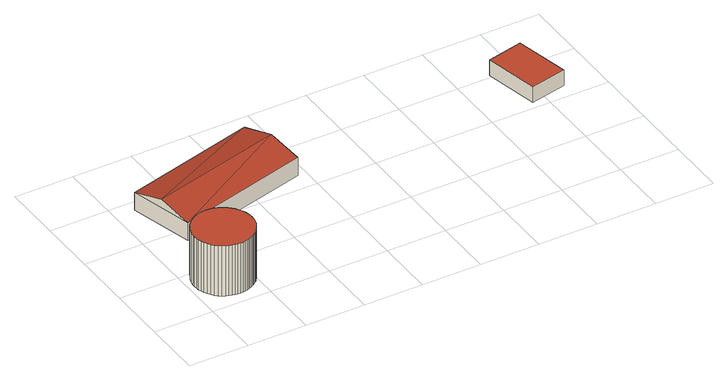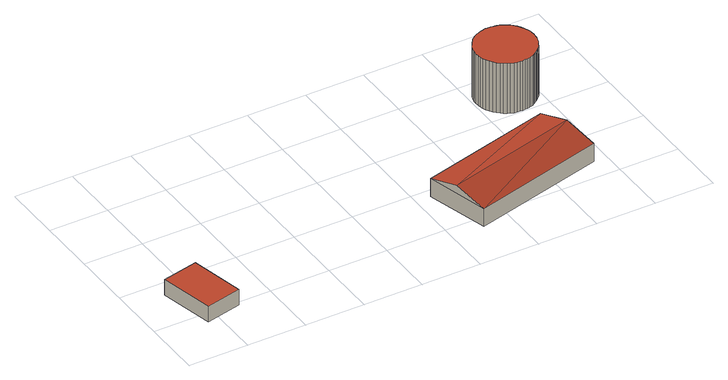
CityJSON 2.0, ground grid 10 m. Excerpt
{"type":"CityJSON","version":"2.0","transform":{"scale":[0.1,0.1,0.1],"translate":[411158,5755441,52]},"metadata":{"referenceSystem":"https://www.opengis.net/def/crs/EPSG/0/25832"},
"CityObjects":{
"building1":{"type":"Building","attributes":{"Gemeindeschluessel":"05515000","Geometrietyp2DReferenz":"3000","function":"51003_1201","roofType":"1000","measuredHeight":9},"geometry":[{"type":"Solid","lod":"2","boundaries":[[[[0,1,2,3]],[[4,5,1,0]],[[6,7,5,4]],[[8,9,7,6]],[[10,11,9,8]],[[12,13,11,10]],[[14,15,13,12]],[[16,17,15,14]],[[18,19,17,16]],[[20,21,19,18]],[[22,23,21,20]],[[24,25,23,22]],[[26,27,25,24]],[[28,29,27,26]],[[30,31,29,28]],[[32,33,31,30]],[[34,35,33,32]],[[36,37,35,34]],[[38,39,37,36]],[[40,41,39,38]],[[42,43,41,40]],[[44,45,43,42]],[[46,47,45,44]],[[48,49,47,46]],[[50,51,49,48]],[[52,53,51,50]],[[54,55,53,52]],[[56,57,55,54]],[[58,59,57,56]],[[60,61,59,58]],[[62,63,61,60]],[[64,65,63,62]],[[66,67,65,64]],[[68,69,67,66]],[[70,71,69,68]],[[72,73,71,70]],[[74,75,73,72]],[[76,77,75,74]],[[78,79,77,76]],[[80,81,79,78]],[[82,83,81,80]],[[84,85,83,82]],[[86,87,85,84]],[[88,89,87,86]],[[90,91,89,88]],[[92,93,91,90]],[[94,95,93,92]],[[96,97,95,94]],[[98,99,97,96]],[[100,101,99,98]],[[102,103,101,100]],[[104,105,103,102]],[[106,107,105,104]],[[108,109,107,106]],[[110,111,109,108]],[[112,113,111,110]],[[114,115,113,112]],[[116,117,115,114]],[[118,119,117,116]],[[120,121,119,118]],[[122,123,121,120]],[[124,125,123,122]],[[126,127,125,124]],[[128,129,127,126]],[[130,131,129,128]],[[132,133,131,130]],[[134,135,133,132]],[[136,137,135,134]],[[138,139,137,136]],[[3,2,139,138]],[[136,134,132,130,128,126,124,122,120,118,116,114,112,110,108,106,104,102,100,98,96,94,92,90,88,86,84,82,80,78,76,74,72,70,68,66,64,62,60,58,56,54,52,50,48,46,44,42,40,38,36,34,32,30,28,26,24,22,20,18,16,14,12,10,8,6,4,0,3,138]],[[1,5,7,9,11,13,15,17,19,21,23,25,27,29,31,33,35,37,39,41,43,45,47,49,51,53,55,57,59,61,63,65,67,69,71,73,75,77,79,81,83,85,87,89,91,93,95,97,99,101,103,105,107,109,111,113,115,117,119,121,123,125,127,129,131,133,135,137,139,2]]]],"semantics":{"surfaces":[{"type":"WallSurface"},{"type":"RoofSurface"},{"type":"GroundSurface"}],"values":[[0,0,0,0,0,0,0,0,0,0,0,0,0,0,0,0,0,0,0,0,0,0,0,0,0,0,0,0,0,0,0,0,0,0,0,0,0,0,0,0,0,0,0,0,0,0,0,0,0,0,0,0,0,0,0,0,0,0,0,0,0,0,0,0,0,0,0,0,0,0,1,2]]}}]},
"building2":{"type":"Building","attributes":{"Gemeindeschluessel":"05515000","Geometrietyp2DReferenz":"3000","function":"31001_2700","roofType":"3100","measuredHeight":4.75},"geometry":[{"type":"Solid","lod":"2","boundaries":[[[[140,141,142,143]],[[144,145,141,140]],[[146,147,145,144]],[[143,142,147,146]],[[140,148,144]],[[146,149,143]],[[140,143,149]],[[149,148,140]],[[148,149,146]],[[146,144,148]],[[141,145,147,142]]]],"semantics":{"surfaces":[{"type":"WallSurface"},{"type":"RoofSurface"},{"type":"GroundSurface"}],"values":[[0,0,0,0,0,0,1,1,1,1,2]]}}]},
"building3":{"type":"Building","attributes":{"Gemeindeschluessel":"05515000","Geometrietyp2DReferenz":"3000","function":"31001_1310","roofType":"1000","measuredHeight":2.79},"geometry":[{"type":"Solid","lod":"2","boundaries":[[[[150,151,152,153]],[[154,155,151,150]],[[156,157,155,154]],[[153,152,157,156]],[[154,150,153,156]],[[151,155,157,152]]]],"semantics":{"surfaces":[{"type":"WallSurface"},{"type":"RoofSurface"},{"type":"GroundSurface"}],"values":[[0,0,0,0,1,2]]}}]}
},
"vertices":[
[17,24,109],[17,24,19],[21,20,19],[21,20,109],[14,28,109],[14,28,19],[11,33,109],[11,33,19],[8,38,109],[8,38,19],[6,43,109],[6,43,19],[4,48,109],[4,48,19],[4,53,109],[4,53,19],[3,58,109],[3,58,19],[4,63,109],[4,63,19],[4,68,109],[4,68,19],[6,73,109],[6,73,19],[7,77,109],[7,77,19],[9,81,109],[9,81,19],[11,84,109],[11,84,19],[13,88,109],[13,88,19],[15,90,109],[15,90,19],[18,93,109],[18,93,19],[20,95,109],[20,95,19],[22,97,109],[22,97,19],[25,99,109],[25,99,19],[28,101,109],[28,101,19],[30,102,109],[30,102,19],[33,104,109],[33,104,19],[37,105,109],[37,105,19],[40,106,109],[40,106,19],[44,107,109],[44,107,19],[48,107,109],[48,107,19],[52,108,109],[52,108,19],[56,107,109],[56,107,19],[61,107,109],[61,107,19],[66,106,109],[66,106,19],[71,104,109],[71,104,19],[75,102,109],[75,102,19],[80,99,109],[80,99,19],[84,96,109],[84,96,19],[88,92,109],[88,92,19],[92,88,109],[92,88,19],[95,83,109],[95,83,19],[98,78,109],[98,78,19],[100,73,109],[100,73,19],[101,68,109],[101,68,19],[102,63,109],[102,63,19],[102,57,109],[102,57,19],[102,52,109],[102,52,19],[101,48,109],[101,48,19],[100,43,109],[100,43,19],[98,39,109],[98,39,19],[96,35,109],[96,35,19],[94,32,109],[94,32,19],[92,29,109],[92,29,19],[90,26,109],[90,26,19],[88,23,109],[88,23,19],[85,21,109],[85,21,19],[83,19,109],[83,19,19],[80,17,109],[80,17,19],[78,16,109],[78,16,19],[75,14,109],[75,14,19],[72,13,109],[72,13,19],[69,12,109],[69,12,19],[66,11,109],[66,11,19],[62,10,109],[62,10,19],[58,9,109],[58,9,19],[54,9,109],[54,9,19],[49,9,109],[49,9,19],[45,10,109],[45,10,19],[40,11,109],[40,11,19],[35,12,109],[35,12,19],[31,14,109],[31,14,19],[26,17,109],[26,17,19],
[56,164,50],[56,164,18],[280,223,18],[280,223,50],[28,271,50],[28,271,18],[252,330,50],[252,330,18],[42,217,65],[266,276,65],
[658,305,38],[658,305,10],[678,213,10],[678,213,38],[719,319,38],[719,319,10],[739,227,38],[739,227,10]
]}
